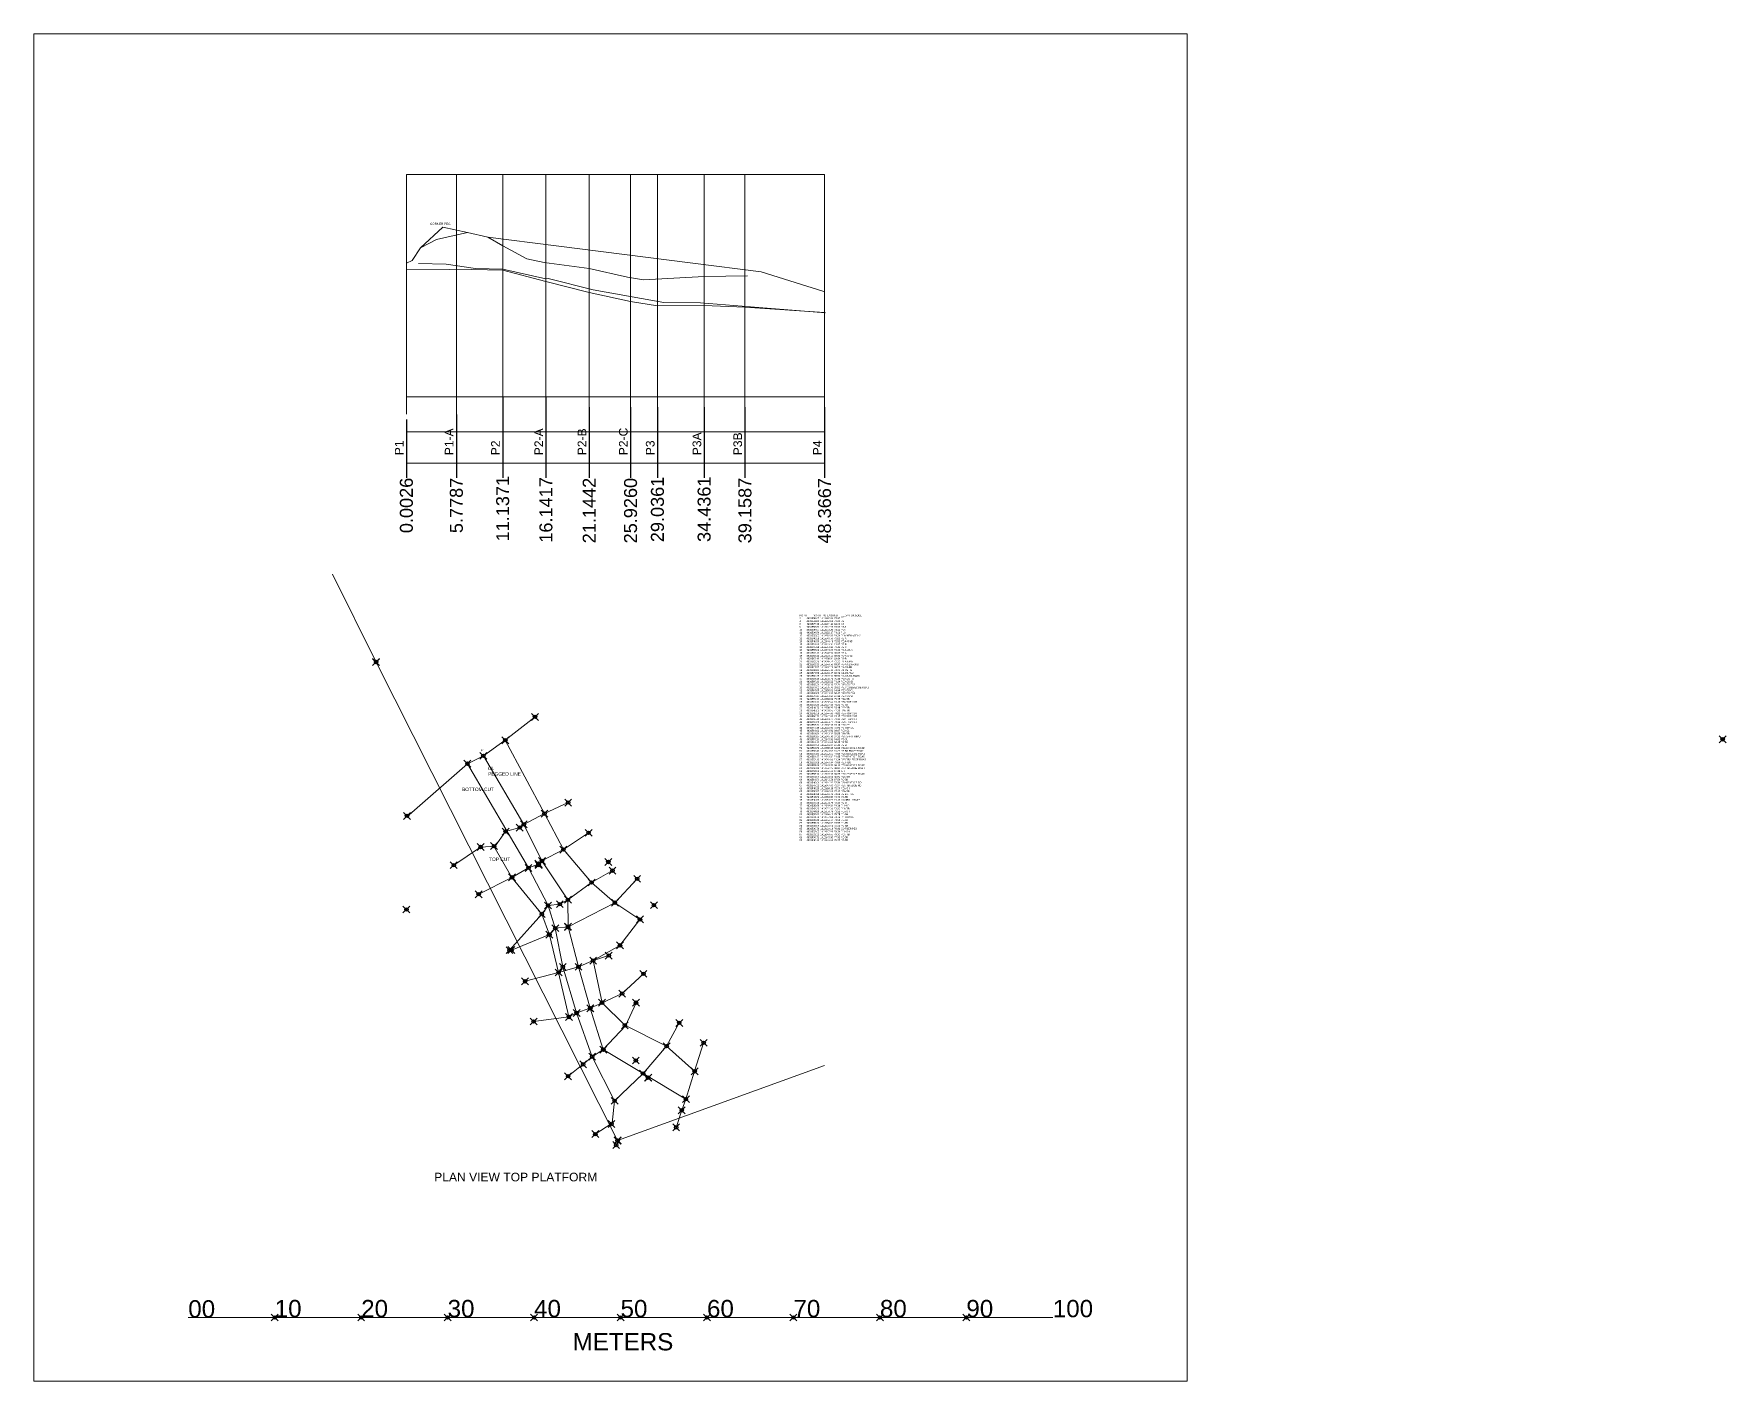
# Model space of a CAD drawing. Extents: x -43 to 153, y -55 to 101.
import ezdxf

# ---------------------------------------------------------------- set-up
doc = ezdxf.new("R2010")
doc.units = 0
doc.header["$MEASUREMENT"] = 0
doc.header["$PDMODE"] = 35
doc.header["$PDSIZE"] = 0.4
doc.layers.get('0').update_dxf_attribs({"linetype": 'CONTINUOUS'})
doc.layers.get('Defpoints').update_dxf_attribs({"linetype": 'CONTINUOUS'})
doc.layers.add('Boundary', color=7, linetype='CONTINUOUS')
doc.styles.get("Standard").update_dxf_attribs({"font": 'arial.ttf'})
doc.dimstyles.get("Standard").update_dxf_attribs({"dimtxt": 0.18, "dimasz": 0.18, "dimexe": 0.18, "dimexo": 0.0625, "dimgap": 0.09, "dimtad": 0, "dimtih": 1, "dimtoh": 1, "dimdec": 4, "dimzin": 0, "dimdsep": 46, "dimtxsty": 'Standard', "dimcen": 0.09, "dimadec": 0, "dimazin": 0, "dimtfac": 1, "dimtdec": 4, "dimtofl": 0, "dimtmove": 0, "dimatfit": 3, "dimfxl": 1, "dimtolj": 1, "dimtzin": 0, "dimarcsym": 0})

# ---------------------------------------------------------------- blocks, each defined once
blk = doc.blocks.new('*D89')
at = {"color": 0, "lineweight": -2, "ltscale": 1000, "transparency": 16777216}
blk.add_line((5.78, 57.23), (5.78, 49.93), dxfattribs=at)
at = {"layer": 'Defpoints', "color": 0, "ltscale": 1000, "transparency": 16777216}
for p in [(5.78, 57.29), (5.78, 49.93), (0, 0)]:
    blk.add_point(p, dxfattribs=at)
at = {"color": 0, "ltscale": 1000, "transparency": 16777216, "insert": (5.78, 46.73), "char_height": 1.5, "attachment_point": 5, "rotation": 90}
blk.add_mtext('\\A1;5.7787', dxfattribs=at)
blk = doc.blocks.new('*D90')
at = {"color": 0, "lineweight": -2, "ltscale": 1000, "transparency": 16777216}
blk.add_line((0, 56.67), (0, 49.93), dxfattribs=at)
at = {"layer": 'Defpoints', "color": 0, "ltscale": 1000, "transparency": 16777216}
for p in [(0, 56.73), (0, 49.93), (0, 0)]:
    blk.add_point(p, dxfattribs=at)
at = {"color": 0, "ltscale": 1000, "transparency": 16777216, "insert": (0, 46.73), "char_height": 1.5, "attachment_point": 5, "rotation": 90}
blk.add_mtext('\\A1;0.0026', dxfattribs=at)
blk = doc.blocks.new('*D91')
at = {"color": 0, "lineweight": -2, "ltscale": 1000, "transparency": 16777216}
blk.add_line((11.14, 59.24), (11.14, 49.93), dxfattribs=at)
at = {"layer": 'Defpoints', "color": 0, "ltscale": 1000, "transparency": 16777216}
for p in [(11.14, 59.31), (11.14, 49.93), (0, 0)]:
    blk.add_point(p, dxfattribs=at)
at = {"color": 0, "ltscale": 1000, "transparency": 16777216, "insert": (11.14, 46.36), "char_height": 1.5, "attachment_point": 5, "rotation": 90}
blk.add_mtext('\\A1;11.1371', dxfattribs=at)
blk = doc.blocks.new('*D92')
at = {"color": 0, "lineweight": -2, "ltscale": 1000, "transparency": 16777216}
blk.add_line((16.14, 59.24), (16.14, 49.93), dxfattribs=at)
at = {"layer": 'Defpoints', "color": 0, "ltscale": 1000, "transparency": 16777216}
for p in [(16.14, 59.31), (16.14, 49.93), (0, 0)]:
    blk.add_point(p, dxfattribs=at)
at = {"color": 0, "ltscale": 1000, "transparency": 16777216, "insert": (16.14, 46.21), "char_height": 1.5, "attachment_point": 5, "rotation": 90}
blk.add_mtext('\\A1;16.1417', dxfattribs=at)
blk = doc.blocks.new('*D93')
at = {"color": 0, "lineweight": -2, "ltscale": 1000, "transparency": 16777216}
blk.add_line((21.14, 58.09), (21.14, 49.93), dxfattribs=at)
at = {"layer": 'Defpoints', "color": 0, "ltscale": 1000, "transparency": 16777216}
for p in [(21.14, 58.15), (21.14, 49.93), (0, 0)]:
    blk.add_point(p, dxfattribs=at)
at = {"color": 0, "ltscale": 1000, "transparency": 16777216, "insert": (21.14, 46.14), "char_height": 1.5, "attachment_point": 5, "rotation": 90}
blk.add_mtext('\\A1;21.1442', dxfattribs=at)
blk = doc.blocks.new('*D94')
at = {"color": 0, "lineweight": -2, "ltscale": 1000, "transparency": 16777216}
blk.add_line((25.93, 58.09), (25.93, 49.93), dxfattribs=at)
at = {"layer": 'Defpoints', "color": 0, "ltscale": 1000, "transparency": 16777216}
for p in [(25.93, 58.15), (25.93, 49.93), (0, 0)]:
    blk.add_point(p, dxfattribs=at)
at = {"color": 0, "ltscale": 1000, "transparency": 16777216, "insert": (25.93, 46.13), "char_height": 1.5, "attachment_point": 5, "rotation": 90}
blk.add_mtext('\\A1;25.9260', dxfattribs=at)
blk = doc.blocks.new('*D95')
at = {"color": 0, "lineweight": -2, "ltscale": 1000, "transparency": 16777216}
blk.add_line((29.04, 58.09), (29.04, 49.93), dxfattribs=at)
at = {"layer": 'Defpoints', "color": 0, "ltscale": 1000, "transparency": 16777216}
for p in [(29.04, 58.15), (29.04, 49.93), (0, 0)]:
    blk.add_point(p, dxfattribs=at)
at = {"color": 0, "ltscale": 1000, "transparency": 16777216, "insert": (29.04, 46.27), "char_height": 1.5, "attachment_point": 5, "rotation": 90}
blk.add_mtext('\\A1;29.0361', dxfattribs=at)
blk = doc.blocks.new('*D96')
at = {"color": 0, "lineweight": -2, "ltscale": 1000, "transparency": 16777216}
blk.add_line((34.44, 58.09), (34.44, 49.93), dxfattribs=at)
at = {"layer": 'Defpoints', "color": 0, "ltscale": 1000, "transparency": 16777216}
for p in [(34.44, 58.15), (34.44, 49.93), (0, 0)]:
    blk.add_point(p, dxfattribs=at)
at = {"color": 0, "ltscale": 1000, "transparency": 16777216, "insert": (34.44, 46.29), "char_height": 1.5, "attachment_point": 5, "rotation": 90}
blk.add_mtext('\\A1;34.4361', dxfattribs=at)
blk = doc.blocks.new('*D97')
at = {"color": 0, "lineweight": -2, "ltscale": 1000, "transparency": 16777216}
blk.add_line((39.16, 58.09), (39.16, 49.93), dxfattribs=at)
at = {"layer": 'Defpoints', "color": 0, "ltscale": 1000, "transparency": 16777216}
for p in [(39.16, 58.15), (39.16, 49.93), (0, 0)]:
    blk.add_point(p, dxfattribs=at)
at = {"color": 0, "ltscale": 1000, "transparency": 16777216, "insert": (39.16, 46.14), "char_height": 1.5, "attachment_point": 5, "rotation": 90}
blk.add_mtext('\\A1;39.1587', dxfattribs=at)
blk = doc.blocks.new('*D98')
at = {"color": 0, "lineweight": -2, "ltscale": 1000, "transparency": 16777216}
blk.add_line((48.37, 58.09), (48.37, 49.93), dxfattribs=at)
at = {"layer": 'Defpoints', "color": 0, "ltscale": 1000, "transparency": 16777216}
for p in [(48.37, 58.15), (48.37, 49.93), (0, 0)]:
    blk.add_point(p, dxfattribs=at)
at = {"color": 0, "ltscale": 1000, "transparency": 16777216, "insert": (48.37, 46.11), "char_height": 1.5, "attachment_point": 5, "rotation": 90}
blk.add_mtext('\\A1;48.3667', dxfattribs=at)

msp = doc.modelspace()

# ---------------------------------------------------------------- linework, layer by layer
at = {"lineweight": 0}
for p, q in [((0, 85.01314), (0, 57.29171)), ((0, 85.01314), (48.36667, 85.01314)), ((5.77609, 85.01314), (5.77609, 57.29171)), ((11.13711, 85.01314), (11.13711, 57.29171)), ((16.14166, 85.01314), (16.14166, 57.29171)), ((21.13082, 85.01314), (21.14459, 57.29171)), ((25.926, 85.01314), (25.926, 57.29171)), ((29.03606, 85.01314), (29.03606, 57.29171)), ((34.43607, 85.01314), (34.43607, 57.29171)), ((39.15866, 85.01314), (39.15866, 57.29171)), ((48.36667, 85.01314), (48.36667, 57.29171)), ((4.20866, 78.91), (1.62, 76.51)), ((41.02, 73.74), (48.28943, 71.49054)), ((0, 59.30558), (48.36667, 59.30558)), ((0, 55.2518), (48.36667, 55.2518))]:
    msp.add_line(p, q, dxfattribs=at)
at = {"color": 2, "lineweight": 0}
for p, q in [((9.419, 77.77), (7.0612, 78.31)), ((11.157, 76.74), (9.419, 77.77)), ((13.922, 75.27), (11.157, 76.74)), ((15.9367, 74.81), (13.922, 75.27))]:
    msp.add_line(p, q, dxfattribs=at)
at = {"lineweight": 0, "ltscale": 1000}
for p, q in [((0.00262, 51.61182), (48.36667, 51.61182)), ((15.96501, 11.0822, -9.44), (11.43501, 19.5722, -10.18)), ((18.15501, 6.9322, -9.33), (15.96501, 11.0822, -9.44)), ((21.41501, 3.1222, -9.42), (18.15501, 6.9322, -9.33)), ((24.11501, 0.7822, -9.69), (21.41501, 3.1222, -9.42)), ((-25.23499, -47.19136, -78.91), (74.76501, -47.19136, -78.91))]:
    msp.add_line(p, q, dxfattribs=at)
msp.add_lwpolyline([(-43.09863, 101.27204), (90.30547, 101.27204), (90.30547, -54.55034), (-43.09863, -54.55034)], close=True, dxfattribs=at)
at = {"color": 2, "lineweight": 0}
msp.add_lwpolyline([(7.0612, 78.31), (3.489, 77.48), (1.62, 76.51), (0.67, 75.06), (0, 74.747)], dxfattribs=at)
at = {"lineweight": 0}
msp.add_lwpolyline([(4.20866, 78.91), (7.0612, 78.31), (9.419, 77.77), (41.02, 73.74)], dxfattribs=at)
at = {"color": 1, "lineweight": 0}
for points in [[(1.38082, 74.69673), (4.58, 74.62), (7.997, 74.13)], [(7.997, 74.13), (11.15687, 74.04), (16.10555, 72.94)], [(21.5804, 71.65), (16.39858, 72.97), (16.10602, 72.93592)], [(21.5804, 71.65), (29.7595, 70.22), (34.01403, 70.15155), (48.47569, 69.02)]]:
    msp.add_lwpolyline(points, dxfattribs=at)
at = {"color": 40, "lineweight": 0, "true_color": 0xf8d731}
msp.add_lwpolyline([(15.9367, 74.81), (21.13082, 74.12), (25.58081, 73.15), (27.40545, 72.81), (34.436, 73.19), (39.43849, 73.29)], dxfattribs=at)
at = {"color": 6, "lineweight": 0}
msp.add_lwpolyline([(0, 73.97), (5.02513, 74.02), (5.77609, 74.04), (11.13711, 73.93), (16.14166, 72.63), (21.13082, 71.37), (25.926, 70.33), (29.03606, 69.81), (34.43607, 69.87), (39.15866, 69.68), (48.36667, 69.04)], dxfattribs=at)
at = {"lineweight": 0, "elevation": -78.91}
for points in [[(0.31407, 10.93154), (7.05501, 16.8622), (8.89501, 17.7722), (11.43501, 19.5722), (14.87501, 22.2722)], [(5.47501, 5.1222), (8.58501, 7.2222), (10.26183, 7.33223), (11.46501, 9.0122), (13.10501, 9.4722), (13.57501, 9.8422), (15.96501, 11.0822), (18.70501, 12.3622)], [(8.35501, 1.7622), (12.20501, 3.7122), (14.11501, 4.8122), (15.28501, 5.2522), (15.67501, 5.6122), (18.15501, 6.9322), (21.06501, 8.8622)], [(18.79501, -12.4278), (17.59501, -7.2878), (16.53501, -2.9178), (15.66501, -0.5278), (12.20501, 3.7122), (10.12501, 7.3322)], [(11.92501, -4.7078), (15.66501, -0.5278), (16.38501, 0.4622), (17.74501, 0.6122), (18.67501, 1.1222), (21.41501, 3.1222), (23.83501, 4.4922)], [(12.14501, -4.6878), (16.53501, -2.9078), (17.21501, -2.1578), (18.69501, -1.9878), (24.11501, 0.7822), (26.68501, 3.5422)], [(33.33501, -18.7178), (30.09501, -15.8078), (25.26501, -13.3978), (22.62501, -10.7778), (21.59501, -5.9078), (24.69501, -4.1478), (27.01501, -1.1478), (24.11501, 0.7822)], [(13.72501, -8.3078), (17.59501, -7.2878), (19.90501, -6.6278), (21.59501, -5.9078), (23.40501, -5.3278)], [(14.71501, -12.9578), (18.79501, -12.4278), (19.68501, -11.9678), (21.26501, -11.4278), (22.62501, -10.7778), (24.95501, -9.7278), (27.41501, -7.4378)], [(18.69501, -19.2878), (20.44501, -17.9078), (21.48501, -17.0278), (22.76854, -16.18043), (25.34827, -13.43935), (26.55501, -10.7778)], [(21.84501, -25.9778), (23.80193, -24.72358), (24.07501, -22.1278), (27.36501, -18.9778), (30.09501, -15.8078), (31.55501, -13.1178)], [(31.19501, -25.1978), (31.84501, -23.2278), (32.32501, -21.9378), (33.33501, -18.7178), (34.37501, -15.4178)]]:
    msp.add_lwpolyline(points, dxfattribs=at)
at = {"color": 40, "lineweight": 0, "true_color": 0xf8d731, "elevation": -78.91}
msp.add_lwpolyline([(32.32501, -21.9378), (27.36501, -18.9778), (22.76854, -16.18043), (21.25501, -11.4178), (19.90501, -6.6278), (18.69501, -1.9878), (18.69501, -1.9878), (18.67501, 1.1222), (15.67501, 5.6122), (13.57501, 9.8422), (8.89501, 17.7722)], dxfattribs=at)
at = {"color": 30, "lineweight": 0, "true_color": 0xf26722, "elevation": -78.91}
msp.add_lwpolyline([(24.07501, -22.1278), (21.48501, -17.0278), (19.68501, -11.9678), (18.08501, -6.6378), (17.21501, -2.1578), (16.38501, 0.4622), (14.11501, 4.8122), (7.05501, 16.8622)], dxfattribs=at)
for p in [(14.87501, 22.2722, -13.35), (11.43501, 19.5722, -10.18), (8.89501, 17.7722, -9.87), (7.05501, 16.8622, -9.89), (18.70501, 12.3622, -11.57), (0.06501, 10.8222, -4.91), (13.10501, 9.4722, -9.27), (13.57501, 9.8422, -9.23), (15.96501, 11.0822, -9.44), (11.46501, 9.0122, -9.29), (21.06501, 8.8622, -11.6), (8.58501, 7.2222, -5.62), (10.12501, 7.3322, -6.2), (15.67501, 5.6122, -9.04), (18.15501, 6.9322, -9.33), (23.35501, 5.4922, -11.37), (5.47501, 5.1222, -3.42), (12.20501, 3.7122, -5.72), (14.11501, 4.8122, -8.95), (15.26501, 5.2922, -9.01), (15.28501, 5.2522, -8.91), (15.29501, 5.1622, -8.93), (15.30501, 5.1322, -8.99), (23.83501, 4.4922, -11.48), (26.68501, 3.5422, -12.11), (8.35501, 1.7622, -3.16), (21.41501, 3.1222, -9.42), (16.38501, 0.4622, -8.69), (17.74501, 0.6122, -8.89), (18.67501, 1.1222, -9.1), (24.11501, 0.7822, -9.69), (28.62501, 0.5022, -11.58), (15.66501, -0.5278, -6.1), (17.21501, -2.1578, -8.25), (18.66501, -2.0278, -8.51), (18.69501, -1.9878, -8.58), (27.01501, -1.1478, -10.11), (16.53501, -2.9078, -5.76), (16.53501, -2.9178, -5.77), (24.69501, -4.1478, -9.77), (11.92501, -4.7078, -2.66), (12.14501, -4.6878, -2.72), (21.59501, -5.9078, -7.57), (23.40501, -5.3278, -8.22), (17.59501, -7.2878, -4.79), (18.08501, -6.6378, -7.26), (19.90501, -6.6278, -7.54), (27.41501, -7.4378, -8.79), (13.72501, -8.3078, -2.43), (24.95501, -9.7278, -6.88), (19.68501, -11.9678, -5.97), (21.25501, -11.4178, -6.39), (21.26501, -11.4278, -6.28), (22.62501, -10.7778, -5.94), (26.55501, -10.7778, -6.72), (14.71501, -12.9578, -1.53), (18.79501, -12.4278, -4.1), (25.26501, -13.3978, -5.18), (31.55501, -13.1178, -5.36), (30.09501, -15.8078, -5.11), (34.37501, -15.4178, -6.9), (20.44501, -17.9078, -2.19), (21.48501, -17.0278, -4.87), (22.77501, -16.2078, -4.98), (26.53501, -17.4678, -4.73), (18.69501, -19.2878, -0.99), (27.36501, -18.9778, -4.87), (27.93501, -19.4678, -4.9), (27.96501, -19.4378, -4.89), (33.33501, -18.7178, -5.39), (33.33501, -18.7178, -5.39), (24.07501, -22.1278, -4.52), (31.84501, -23.2278, -4.17), (32.32501, -21.9378, -4.94), (23.71501, -24.8078, -0.59), (31.19501, -25.1978, -3.13), (21.84501, -25.9778, 0.43), (24.25501, -27.2478), (-15.23499, -47.19136, -78.91), (-5.23499, -47.19136, -78.91), (4.76501, -47.19136, -78.91), (14.76501, -47.19136, -78.91), (24.76501, -47.19136, -78.91), (34.76501, -47.19136, -78.91), (44.76501, -47.19136, -78.91), (54.76501, -47.19136, -78.91), (64.76501, -47.19136, -78.91)]:
    msp.add_point(p)
at = {"ltscale": 1000}
msp.add_point((0, 0), dxfattribs=at)
at = {"layer": 'Boundary', "color": 114, "lineweight": 0, "true_color": 0x139b48, "elevation": -78.91}
msp.add_lwpolyline([(-8.56724, 38.77254), (-3.51199, 28.6042), (24.42601, -26.7228), (48.35367, -18.03678)], dxfattribs=at)
at = {"layer": 'Boundary', "color": 32, "true_color": 0xcd6928}
for p in [(-3.51299, 28.6242, -78.91), (-3.51199, 28.6042, -78.91), (152.25101, 19.6792, -78.91), (24.41601, -26.7328, -78.91), (24.42501, -26.7128, -78.91), (24.42601, -26.7228, -78.91)]:
    msp.add_point(p, dxfattribs=at)

# ---------------------------------------------------------------- texts
at = {"color": 7}
for s, height, p in [('CORNER PEG', 0.25, (2.74137, 79.17045)), ('P4', 0.2, (8.59467, 18.30592, -78.91))]:
    msp.add_text(s, height=height, dxfattribs=at).set_placement(p)
for s, p in [('P1-A', (5.43631, 52.53728)), ('P2-A', (15.80188, 52.53728)), ('P2-B', (20.80373, 52.53728)), ('P2-C', (25.58622, 52.53728)), ('P3A', (34.09629, 52.53728)), ('P3B', (38.81889, 52.53728)), ('P1', (-0.33978, 52.53728)), ('P2', (10.79734, 52.53728)), ('P3', (28.69628, 52.53728)), ('P4', (48.02689, 52.53728))]:
    msp.add_text(s, height=1, rotation=90, dxfattribs=at).set_placement(p)
at = {"color": 7, "ltscale": 1000}
for s, p in [('00', (-25.23499, -47.19136, 22.09)), ('10', (-15.23499, -47.15725, -56.82)), ('20', (-5.23499, -47.15725, -56.82)), ('30', (4.76501, -47.15725, -56.82)), ('40', (14.76501, -47.15725, -56.82)), ('50', (24.76501, -47.15725, -56.82)), ('60', (34.76501, -47.15725, -56.82)), ('70', (44.76501, -47.15725, -56.82)), ('80', (54.76501, -47.15725, -56.82)), ('90', (64.76501, -47.15725, -56.82)), ('100', (74.76501, -47.15725, 44.18)), ('METERS', (19.22742, -50.99274))]:
    msp.add_text(s, height=2, dxfattribs=at).set_placement(p)
at = {"attachment_point": 1}
for s, width, heights, insert, char_height in [('POINT^INORTHING^IEASTING^IELEVATION^ICODE\\P3^I4931536.07 ^I1412657.56 ^I73.97 ^IP1\\P4^I4931541.80 ^I1412648.01 ^I73.93 ^IP2\\P6^I4931575.78 ^I1412634.13 ^I69.04 ^IP4\\P9^I4931558.62 ^I1412642.98 ^I70.02 ^IP3-2\\P10^I4931538.57 ^I1412653.20 ^I74.02 ^IP1A\\P11^I4931538.54 ^I1412653.17 ^I74.01 ^IP1A\\P12^I4931539.03 ^I1412652.60 ^I74.04 ^IP1A-NEW-VSD-.2\\P13^I4931546.58 ^I1412646.50 ^I72.63 ^IP2-A\\P14^I4931546.59 ^I1412646.49 ^I72.52 ^IP2-A-GND\\P15^I4931551.38 ^I1412645.14 ^I71.37 ^IP2-B\\P16^I4931555.98 ^I1412643.90 ^I70.40 ^IP2-C\\P17^I4931556.02 ^I1412643.93 ^I70.33 ^IP2-C-GND\\P18^I4931563.17 ^I1412640.53 ^I69.98 ^IP3-A\\P19^I4931563.14 ^I1412640.54 ^I69.92 ^IP3-A-GND\\P20^I4931567.48 ^I1412638.34 ^I69.64 ^IP3-B\\P21^I4931563.26 ^I1412640.52 ^I70.00 ^IP3-A-NEW\\P22^I4931563.30 ^I1412640.50 ^I69.90 ^IP3-A-NEW-GND\\P23^I4931574.87 ^I1412632.29 ^I69.02 ^IP4-CS-BB\\P24^I4931568.83 ^I1412625.30 ^I74.00 ^IP4-CS-TB\\P25^I4931577.58 ^I1412636.67 ^I68.73 ^IP4-CS-TB2\\P26^I4931580.28 ^I1412640.11 ^I65.56 ^IP4-CS-ON BANK\\P27^I4931563.13 ^I1412630.71 ^I75.49 ^IP3B-CS-TB\\P28^I4931565.23 ^I1412633.82 ^I73.29 ^IP3B-CS-SH\\P29^I4931565.34 ^I1412635.36 ^I72.71 ^IP3B-CS-TB2\\P30^I4931567.02 ^I1412636.70 ^I69.62 ^IP3B-CS-BB-EDGE ROAD\\P31^I4931567.85 ^I1412638.81 ^I69.68 ^IP3B-CS-CL\\P32^I4931569.09 ^I1412641.20 ^I69.47 ^IP3B-CS-TB3\\P33^I4931570.37 ^I1412643.94 ^I67.34 ^IP3B-CS-SH\\P34^I4931559.77 ^I1412633.59 ^I75.75 ^IP3A-TB\\P35^I4931561.72 ^I1412637.44 ^I73.19 ^IP3A-TOP CUT\\P36^I4931553.30 ^I1412637.16 ^I76.25 ^IP3-TB\\P37^I4931549.70 ^I1412638.96 ^I76.48 ^IP2B-TB\\P38^I4931545.05 ^I1412639.95 ^I77.38 ^IP2A-TB\\P39^I4931545.58 ^I1412644.03 ^I74.81 ^IP2A-TOP CUT\\P40^I4931550.72 ^I1412642.83 ^I74.12 ^IP2B-TOP CUT\\P41^I4931555.10 ^I1412641.77 ^I73.15 ^IP2C-TOP CUT\\P42^I4931555.09 ^I1412641.77 ^I73.14 ^IP2C-TOP CUT\\P43^I4931553.32 ^I1412637.38 ^I76.19 ^IP2C-TB\\P44^I4931557.48 ^I1412640.90 ^I72.81 ^IP3-TOP CUT\\P45^I4931563.62 ^I1412640.91 ^I69.87 ^IP3A-CL\\P46^I4931564.94 ^I1412643.39 ^I69.58 ^IP3A-TB\\P47^I4931566.87 ^I1412646.30 ^I67.31 ^IP3A-SH AT RIMU\\P48^I4931559.13 ^I1412643.91 ^I69.81 ^IP3 CL\\P49^I4931561.13 ^I1412646.65 ^I69.49 ^IP3 TB\\P50^I4931562.50 ^I1412649.07 ^I67.43 ^IP3 SH\\P52^I4931562.82 ^I1412639.35 ^I69.96 ^IP3A-BB-EDGE ROAD\\P53^I4931558.47 ^I1412641.62 ^I70.22 ^IP3-BB-EDGE ROAD\\P54^I4931555.85 ^I1412642.45 ^I70.66 ^IP2C-BB-EDGE ROAD\\P56^I4931551.37 ^I1412643.32 ^I71.65 ^IP2B-BB-EDGE ROAD\\P57^I4931552.10 ^I1412646.83 ^I71.34 ^IP2B-TB2-EDGE ROAD\\P58^I4931552.68 ^I1412648.64 ^I70.69 ^IP2B-TB2\\P59^I4931553.86 ^I1412649.93 ^I69.14 ^IP2B-BB-EDGE ROAD\\P60^I4931556.86 ^I1412652.25 ^I68.80 ^IP2B-TB-EDGE ROAD\\P61^I4931558.51 ^I1412653.86 ^I67.33 ^ISH\\P62^I4931558.79 ^I1412649.35 ^I69.22 ^IP2C-TB-EDGE ROAD\\P63^I4931561.55 ^I1412651.92 ^I66.80 ^IP2C-SH\\P64^I4931563.50 ^I1412648.59 ^I67.54 ^IP3-SH\\P66^I4931546.04 ^I1412644.92 ^I72.94 ^IP2A-BB-EDGE RD\\P67^I4931547.23 ^I1412647.86 ^I72.97 ^IP2A-TB-EDGE RD\\P68^I4931548.28 ^I1412650.19 ^I72.03 ^IP2A-SH\\P69^I4931550.57 ^I1412652.65 ^I70.12 ^IP2A-TB\\P73^I4931540.98 ^I1412646.72 ^I74.04 ^IP2-BOT CUT\\P74^I4931544.61 ^I1412650.50 ^I73.73 ^IP2-TB\\P75^I4931540.54 ^I1412651.77 ^I74.18 ^ICONROL STAKE\\P76^I4931547.23 ^I1412651.79 ^I72.19 ^IP2 SH\\P77^I4931535.88 ^I1412649.31 ^I74.39 ^IP1A-BB\\P78^I4931542.20 ^I1412655.33 ^I73.80 ^IP1A-TB\\P79^I4931544.89 ^I1412656.79 ^I73.55 ^IP1A-SH\\P80^I4931532.81 ^I1412656.43 ^I75.78 ^IP1-SH\\P81^I4931534.78 ^I1412657.08 ^I74.74 ^IP1-TOP CUT\\P82^I4931539.29 ^I1412658.57 ^I73.52 ^IP1-TB\\P83^I4931539.29 ^I1412658.57 ^I73.52 ^IP1-TB\\P84^I4931542.59 ^I1412659.61 ^I72.01 ^IP1-SH\\P85^I4931530.76 ^I1412649.49 ^I78.91 ^ICORNER PEG\\P86^I4931532.03 ^I1412647.08 ^I79.34 ^IP1A-SH\\P87^I4931533.20 ^I1412648.95 ^I78.32 ^IP1A-TB\\P88^I4931538.72 ^I1412643.93 ^I77.92 ^IP2-SH\\P89^I4931540.10 ^I1412645.68 ^I76.72 ^IP2-TB', 15.3460968, [0], (45.47009, 34.11544, -78.91), 0.2), ('PLAN VIEW TOP PLATFORM', 35.4471884, [0.2], (3.2093, -30.44627, -78.91), 1)]:
    msp.add_mtext_dynamic_manual_height_columns(s, width=width, gutter_width=1, heights=heights, dxfattribs=dict(at, insert=insert, char_height=char_height))
at = {"layer": 'Boundary', "color": 7}
for s, p in [('CL', (9.41691, 16.12597, -78.91)), ('PEGGED LINE', (9.44962, 15.47767, -78.91)), ('BOTTOM CUT', (6.42427, 13.69256, -78.91)), ('TOP CUT', (9.55254, 5.60649, -78.91))]:
    msp.add_text(s, height=0.4, dxfattribs=at).set_placement(p)

# ---------------------------------------------------------------- dimensions: what is measured, and where the dimension line sits
at = {"ltscale": 1000}
for feature_location, offset, picture, middle in [((11.13711, 59.30558), (0, -9.37634), '*D91', (11.13711, 46.35834)), ((16.14166, 59.30558), (0, -9.37634), '*D92', (16.14166, 46.21356)), ((21.14417, 58.15045), (0, -8.22122), '*D93', (21.14417, 46.13784)), ((25.926, 58.15045), (0, -8.22122), '*D94', (25.926, 46.13272)), ((29.03606, 58.15045), (0, -8.22122), '*D95', (29.03606, 46.27495)), ((34.43607, 58.15045), (0, -8.22122), '*D96', (34.43607, 46.28825)), ((39.15866, 58.15045), (0, -8.22122), '*D97', (39.15866, 46.14347)), ((48.36667, 58.15045), (0, -8.22122), '*D98', (48.36667, 46.11277)), ((5.77871, 57.29171), (0, -7.36247), '*D89', (5.77871, 46.72566)), ((0.00262, 56.73077), (0, -6.80153), '*D90', (0.00262, 46.72618))]:
    dim = msp.add_ordinate_dim(feature_location=feature_location, offset=offset, dtype=1, origin=(0, 0), dimstyle='Standard', override={"dimtxt": 1.5}, dxfattribs=at)
    dim.commit()
    dim.dimension.update_dxf_attribs({"geometry": picture, "text_midpoint": middle})

doc.saveas('drawing.dxf')
